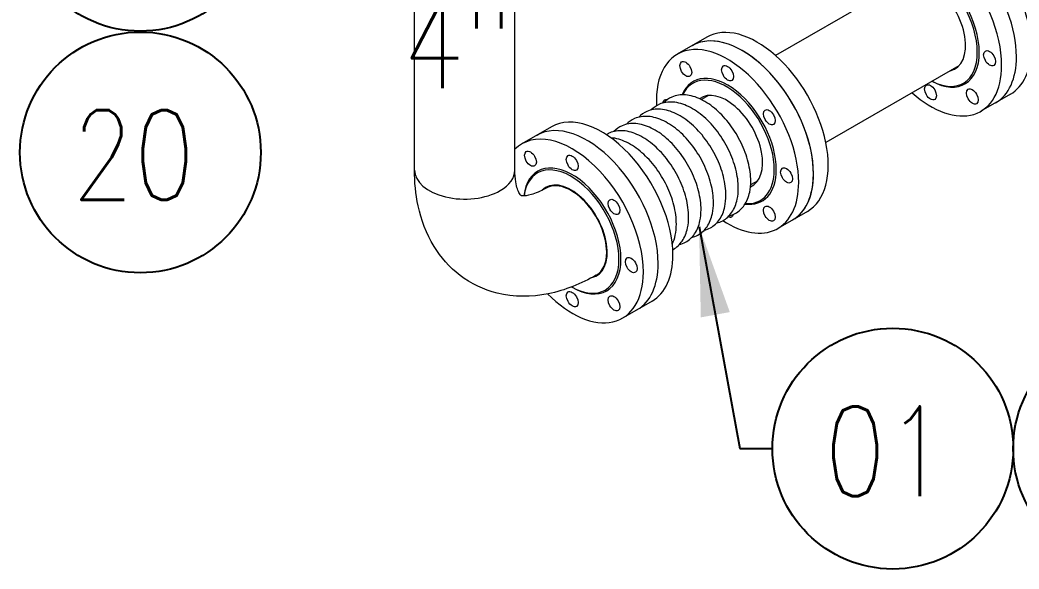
# Model space of a CAD drawing. Header units: millimetres. Extents: x -312439 to 477422, y -331570 to 212570.
# Drawn here: x 349817 to 351210, y 136389 to 137155 of the extents above; entities that cross this region are included whole.
import ezdxf

# ---------------------------------------------------------------- set-up
doc = ezdxf.new("R2010")
doc.units = ezdxf.units.MM
doc.layers.add('ARCONDTEXTO', color=4, linetype='Continuous')
doc.layers.add('TEXTO FORMATO', color=4, linetype='Continuous')
doc.styles.add('ROMAND', font='ROMAND.SHX')
doc.styles.add('ROMANS', font='romans.shx', dxfattribs={"height": 187.5})
doc.dimstyles.new('1-50 (MILIMETRO)', dxfattribs={"dimscale": 0, "dimtxt": 125, "dimasz": 125, "dimexe": 100, "dimexo": 100, "dimgap": 50, "dimtad": 0, "dimdec": 0, "dimzin": 0, "dimdsep": 46, "dimtxsty": 'ROMAND', "dimcen": -390, "dimclrd": 1, "dimclre": 1, "dimclrt": 3, "dimadec": 0, "dimazin": 0, "dimtfac": 1, "dimtdec": 0, "dimtix": 1, "dimtmove": 2, "dimatfit": 2, "dimfxl": 1, "dimtvp": 1, "dimtolj": 1, "dimtzin": 0, "dimarcsym": 0})

msp = doc.modelspace()

# ---------------------------------------------------------------- linework, layer by layer
at = {"color": 5, "linetype": 'Continuous', "lineweight": 0, "extrusion": (4.44089e-16, 0.816497, 0.57735)}
for p, q in [((350366.904, 136945.325), (350366.904, 137392.768)), ((350506.893, 136945.325), (350506.893, 137392.768)), ((351055.869, 137212.06), (350870.254, 137104.895)), ((351125.863, 137090.827), (350940.248, 136983.662)), ((350585.861, 136782.421), (350586.764, 136781.9))]:
    msp.add_line(p, q, dxfattribs=at)
at = {"color": 4, "linetype": 'Continuous', "lineweight": 0, "extrusion": (4.44089e-16, 0.816497, 0.57735)}
for p, q in [((350774.377, 137130.646), (350733.154, 137106.846)), ((351197.533, 137051.1), (351156.31, 137027.3)), ((350776.839, 137049.336), (350766.872, 137043.581)), ((350557.87, 137005.646), (350516.647, 136981.846)), ((350845.424, 136930.542), (350835.458, 136924.788)), ((350914.61, 136887.754), (350873.387, 136863.954)), ((350698.103, 136762.754), (350656.881, 136738.954))]:
    msp.add_line(p, q, dxfattribs=at)
at = {"color": 4, "linetype": 'Continuous', "lineweight": 0}
for centre, major_axis, start_param, end_param in [((351106.805, 137160.646), (70.117, -121.446), 0.78539816, 2.81010391), ((351127.416, 137172.546), (70.117, -121.446), 0.78539816, 2.7909146), ((351086.194, 137148.746), (70.117, -121.446), 0.78539816, 4.18979838), ((351086.194, 137148.746), (48.071, -83.262), 0.78539816, 3.89695165), ((351084.808, 137147.946), (47.091, -81.565), 0.78539816, 3.8745889), ((350844.493, 137009.2), (-70.117, 121.446), 3.14159265, 6.28318531), ((350823.882, 136997.3), (70.117, -121.446), 0.78539816, 3.14159265), ((350823.882, 136997.3), (-70.117, 121.446), 3.14159265, 6.28318531), ((350803.27, 136985.4), (70.117, -121.446), 0.78539816, 3.9923619), ((351086.194, 137148.746), (48.071, -83.262), 5.52782631, 7.06858347), ((351084.808, 137147.946), (47.091, -81.565), 5.55018906, 7.06858347), ((351127.416, 137172.546), (70.117, -121.446), 0, 0.78539816), ((351106.805, 137160.646), (70.117, -121.446), 0, 0.78539816), ((350803.27, 136985.4), (48.071, -83.262), 0.78539816, 3.55968323), ((351086.194, 137148.746), (70.117, -121.446), 5.23497958, 7.06858347), ((350801.885, 136984.6), (47.091, -81.565), 0.78539816, 3.52200324), ((350801.885, 136984.6), (35.518, -61.518), 6.2237155, 9.48424777), ((350720.998, 137032.9), (5.818, -10.076), 2.60384907, 3.80810869), ((350607.375, 136872.3), (70.117, -121.446), 0.78539816, 3.14159265), ((350627.987, 136884.2), (70.117, -121.446), 0.78539816, 3.14159265), ((350586.764, 136860.4), (70.117, -121.446), 0.78539816, 3.29268293), ((350586.764, 136860.4), (48.071, -83.262), 0.78539816, 3.79884436), ((350585.378, 136859.6), (47.091, -81.565), 0.78539816, 3.77336116), ((350803.27, 136985.4), (48.071, -83.262), 5.86509473, 7.06858347), ((350801.885, 136984.6), (47.091, -81.565), 5.90277472, 7.06858347), ((350823.882, 136997.3), (70.117, -121.446), 0, 0.78539816), ((350803.27, 136985.4), (70.117, -121.446), 5.43241606, 7.06858347), ((350803.27, 136890.4), (-5.818, 10.076), 3.14159265, 3.67933624), ((350803.27, 136890.4), (-5.818, 10.076), 2.47507662, 3.14159265), ((350585.378, 136859.6), (47.091, -81.565), 5.50507044, 7.06858347), ((350586.764, 136860.4), (48.071, -83.262), 5.49778714, 7.06858347), ((350607.375, 136872.3), (70.117, -121.446), 0, 0.78539816), ((350627.987, 136884.2), (70.117, -121.446), 0, 0.78539816), ((350586.764, 136860.4), (70.117, -121.446), 5.14508937, 7.06858347)]:
    msp.add_ellipse(centre, major_axis=major_axis, ratio=0.57735027, start_param=start_param, end_param=end_param, dxfattribs=at)
at = {"color": 5, "linetype": 'Continuous', "lineweight": 0}
for centre, major_axis, start_param, end_param in [((351084.808, 137147.946), (35.518, -61.518), 6.11177289, 9.59619038), ((350436.898, 136945.325), (69.994, 0), 3.14159265, 5.49778714), ((350436.898, 136945.325), (69.994, 0), 5.49778714, 6.28318531), ((350585.378, 136859.6), (35.518, -61.518), 6.10360239, 9.5816852), ((350585.378, 136859.6), (34.997, -60.617), 0.78539816, 3.14159265), ((350607.375, 136872.3), (35.518, -61.518), 3.4564323, 3.48123897), ((350607.375, 136872.3), (34.293, -59.397), 3.40881303, 3.43412722), ((350607.375, 136872.3), (30.619, -53.033), 3.26055564, 3.28804618), ((350585.378, 136859.6), (34.997, -60.617), 0, 0.78539816), ((350607.375, 136872.3), (30.619, -53.033), 6.13673178, 6.16422232), ((350607.375, 136872.3), (35.518, -61.518), 5.94353899, 5.96834566), ((350607.375, 136872.3), (34.293, -59.397), 5.99065074, 6.01596493)]:
    msp.add_ellipse(centre, major_axis=major_axis, ratio=0.57735027, start_param=start_param, end_param=end_param, dxfattribs=at)
at = {"color": 4, "linetype": 'Continuous', "lineweight": 0}
for centre, major_axis in [((351168.466, 137101.246), (-5.818, 10.076)), ((350745.095, 137086.163), (5.818, -10.076)), ((350803.27, 137080.4), (5.818, -10.076)), ((351086.194, 137053.746), (-5.818, 10.076)), ((351144.369, 137047.983), (-5.818, 10.076)), ((350861.446, 137018.988), (-5.818, 10.076)), ((350528.589, 136961.163), (5.818, -10.076)), ((350586.764, 136955.4), (5.818, -10.076)), ((350885.543, 136937.9), (-5.818, 10.076)), ((350644.939, 136893.988), (-5.818, 10.076)), ((350861.446, 136884.637), (-5.818, 10.076)), ((350669.036, 136812.9), (-5.818, 10.076)), ((350586.764, 136765.4), (-5.818, 10.076)), ((350644.939, 136759.637), (-5.818, 10.076))]:
    msp.add_ellipse(centre, major_axis=major_axis, ratio=0.57735027, dxfattribs=at)
for points, knots in [([(350835.621, 136930.035), (350835.621, 136938.404), (350834.416, 136947.324), (350829.82, 136965.414), (350826.433, 136974.58), (350817.856, 136992.26), (350812.675, 137000.773), (350801.008, 137016.351), (350794.524, 137023.413), (350780.818, 137035.4), (350773.595, 137040.315), (350759.043, 137047.392), (350751.706, 137049.562), (350737.909, 137050.621), (350731.408, 137049.651), (350721.364, 137045.238), (350717.514, 137042.524), (350714.261, 137039.123)], [0, 0, 0, 0, 0.33115718, 0.33115718, 0.66127893, 0.66127893, 0.98996292, 0.98996292, 1.3188617, 1.3188617, 1.6494604, 1.6494604, 1.97984251, 1.97984251, 2.29269857, 2.29269857, 2.52313384, 2.52313384, 2.52313384, 2.52313384]), ([(350818.3, 136920.035), (350818.3, 136928.404), (350817.096, 136937.324), (350812.499, 136955.414), (350809.113, 136964.58), (350800.536, 136982.26), (350795.354, 136990.773), (350783.687, 137006.351), (350777.204, 137013.413), (350763.497, 137025.4), (350756.274, 137030.315), (350741.722, 137037.392), (350734.385, 137039.562), (350720.588, 137040.621), (350714.087, 137039.651), (350704.043, 137035.238), (350700.193, 137032.524), (350696.94, 137029.123)], [0, 0, 0, 0, 0.33115718, 0.33115718, 0.66127893, 0.66127893, 0.98996292, 0.98996292, 1.3188617, 1.3188617, 1.6494604, 1.6494604, 1.97984251, 1.97984251, 2.29269857, 2.29269857, 2.52313384, 2.52313384, 2.52313384, 2.52313384]), ([(350800.98, 136910.035), (350800.98, 136918.404), (350799.775, 136927.324), (350795.179, 136945.414), (350791.792, 136954.58), (350783.215, 136972.26), (350778.034, 136980.773), (350766.367, 136996.351), (350759.883, 137003.413), (350746.177, 137015.4), (350738.953, 137020.315), (350724.402, 137027.392), (350717.065, 137029.562), (350703.268, 137030.621), (350696.767, 137029.651), (350686.723, 137025.238), (350682.873, 137022.524), (350679.62, 137019.123)], [0, 0, 0, 0, 0.33115718, 0.33115718, 0.66127893, 0.66127893, 0.98996292, 0.98996292, 1.3188617, 1.3188617, 1.6494604, 1.6494604, 1.97984251, 1.97984251, 2.29269857, 2.29269857, 2.52313384, 2.52313384, 2.52313384, 2.52313384]), ([(350766.339, 136890.035), (350766.339, 136898.404), (350765.134, 136907.324), (350760.538, 136925.414), (350757.151, 136934.58), (350748.574, 136952.26), (350743.393, 136960.773), (350731.726, 136976.351), (350725.242, 136983.413), (350711.536, 136995.4), (350704.312, 137000.315), (350689.761, 137007.392), (350682.424, 137009.562), (350668.627, 137010.621), (350662.126, 137009.651), (350652.082, 137005.238), (350648.232, 137002.524), (350644.979, 136999.123)], [0, 0, 0, 0, 0.33115718, 0.33115718, 0.66127893, 0.66127893, 0.98996292, 0.98996292, 1.3188617, 1.3188617, 1.6494604, 1.6494604, 1.97984251, 1.97984251, 2.29269857, 2.29269857, 2.52313384, 2.52313384, 2.52313384, 2.52313384]), ([(350783.659, 136900.035), (350783.659, 136908.404), (350782.455, 136917.324), (350777.858, 136935.414), (350774.472, 136944.58), (350765.895, 136962.26), (350760.713, 136970.773), (350749.046, 136986.351), (350742.563, 136993.413), (350728.856, 137005.4), (350721.633, 137010.315), (350707.081, 137017.392), (350699.744, 137019.562), (350685.947, 137020.621), (350679.446, 137019.651), (350669.402, 137015.238), (350665.552, 137012.524), (350662.299, 137009.123)], [0, 0, 0, 0, 0.33115718, 0.33115718, 0.66127893, 0.66127893, 0.98996292, 0.98996292, 1.3188617, 1.3188617, 1.6494604, 1.6494604, 1.97984251, 1.97984251, 2.29269857, 2.29269857, 2.52313384, 2.52313384, 2.52313384, 2.52313384]), ([(350749.018, 136880.035), (350749.018, 136888.404), (350747.814, 136897.324), (350743.217, 136915.414), (350739.831, 136924.58), (350731.254, 136942.26), (350726.072, 136950.773), (350714.405, 136966.351), (350707.922, 136973.413), (350694.215, 136985.4), (350686.992, 136990.315), (350672.44, 136997.392), (350665.103, 136999.562), (350651.306, 137000.621), (350644.805, 136999.651), (350637.45, 136996.42), (350635.933, 136995.616), (350634.482, 136994.704)], [0, 0, 0, 0, 0.33115718, 0.33115718, 0.66127893, 0.66127893, 0.98996292, 0.98996292, 1.3188617, 1.3188617, 1.6494604, 1.6494604, 1.97984251, 1.97984251, 2.29269857, 2.29269857, 2.37770372, 2.37770372, 2.37770372, 2.37770372]), ([(350731.947, 136870.095), (350731.947, 136878.483), (350730.739, 136887.422), (350726.131, 136905.547), (350722.736, 136914.728), (350714.14, 136932.435), (350708.948, 136940.959), (350697.257, 136956.556), (350690.76, 136963.626), (350677.023, 136975.624), (350669.783, 136980.543), (350655.235, 136987.599), (350647.92, 136989.76), (350640.847, 136990.308)], [0, 0, 0, 0, 0.33140217, 0.33140217, 0.66175647, 0.66175647, 0.99064223, 0.99064223, 1.31975085, 1.31975085, 1.65059858, 1.65059858, 1.97928436, 1.97928436, 1.97928436, 1.97928436]), ([(350805.291, 136881.454), (350808.342, 136882.199), (350811.262, 136883.323), (350818.999, 136887.558), (350823.303, 136891.55), (350830.195, 136901.642), (350832.678, 136907.839), (350835.125, 136919.508), (350835.621, 136924.659), (350835.621, 136930.035)], [5.330847791, 5.330847791, 5.330847791, 5.330847791, 5.484613654, 5.484613654, 5.768478993, 5.768478993, 6.070418601, 6.070418601, 6.283185307, 6.283185307, 6.283185307, 6.283185307]), ([(350787.971, 136871.454), (350791.021, 136872.199), (350793.941, 136873.323), (350801.679, 136877.558), (350805.983, 136881.55), (350812.874, 136891.642), (350815.357, 136897.839), (350817.805, 136909.508), (350818.3, 136914.659), (350818.3, 136920.035)], [5.330847791, 5.330847791, 5.330847791, 5.330847791, 5.484613654, 5.484613654, 5.768478993, 5.768478993, 6.070418601, 6.070418601, 6.283185307, 6.283185307, 6.283185307, 6.283185307]), ([(350753.33, 136851.454), (350756.38, 136852.199), (350759.3, 136853.323), (350767.038, 136857.558), (350771.342, 136861.55), (350778.233, 136871.642), (350780.716, 136877.839), (350783.164, 136889.508), (350783.659, 136894.659), (350783.659, 136900.035)], [5.330847791, 5.330847791, 5.330847791, 5.330847791, 5.484613654, 5.484613654, 5.768478993, 5.768478993, 6.070418601, 6.070418601, 6.283185307, 6.283185307, 6.283185307, 6.283185307]), ([(350770.65, 136861.454), (350773.701, 136862.199), (350776.621, 136863.323), (350784.358, 136867.558), (350788.662, 136871.55), (350795.554, 136881.642), (350798.037, 136887.839), (350800.484, 136899.508), (350800.98, 136904.659), (350800.98, 136910.035)], [5.330847791, 5.330847791, 5.330847791, 5.330847791, 5.484613654, 5.484613654, 5.768478993, 5.768478993, 6.070418601, 6.070418601, 6.283185307, 6.283185307, 6.283185307, 6.283185307]), ([(350736.009, 136841.454), (350739.06, 136842.199), (350741.98, 136843.323), (350749.717, 136847.558), (350754.021, 136851.55), (350760.913, 136861.642), (350763.396, 136867.839), (350765.843, 136879.508), (350766.339, 136884.659), (350766.339, 136890.035)], [5.330847791, 5.330847791, 5.330847791, 5.330847791, 5.484613654, 5.484613654, 5.768478993, 5.768478993, 6.070418601, 6.070418601, 6.283185307, 6.283185307, 6.283185307, 6.283185307]), ([(350726.309, 136842.283), (350728.129, 136846.087), (350729.499, 136850.253), (350731.449, 136859.533), (350731.947, 136864.701), (350731.947, 136870.095)], [5.87469727, 5.87469727, 5.87469727, 5.87469727, 6.070099697, 6.070099697, 6.283185307, 6.283185307, 6.283185307, 6.283185307]), ([(350726.934, 136834.572), (350727.082, 136834.651), (350727.23, 136834.731), (350732.397, 136837.558), (350736.701, 136841.55), (350743.592, 136851.642), (350746.075, 136857.839), (350748.523, 136869.508), (350749.018, 136874.659), (350749.018, 136880.035)], [5.476277919, 5.476277919, 5.476277919, 5.476277919, 5.484613654, 5.484613654, 5.768478993, 5.768478993, 6.070418601, 6.070418601, 6.283185307, 6.283185307, 6.283185307, 6.283185307])]:
    msp.add_open_spline(points, degree=3, knots=knots, dxfattribs=at)
at = {"color": 5, "linetype": 'Continuous', "lineweight": 0}
for points, knots in [([(350620.375, 136798.983), (350599.329, 136786.832), (350576.965, 136777.666), (350530.286, 136768.229), (350505.798, 136767.893), (350463.544, 136778.433), (350445.705, 136786.899), (350415.778, 136809.729), (350403.567, 136823.692), (350383.368, 136856.568), (350376.226, 136875.84), (350368.475, 136911.859), (350366.904, 136928.498), (350366.904, 136945.325)], [1.57079633, 1.57079633, 1.57079633, 1.57079633, 1.88495559, 1.88495559, 2.1921911, 2.1921911, 2.43041341, 2.43041341, 2.65917144, 2.65917144, 2.92406257, 2.92406257, 3.14159265, 3.14159265, 3.14159265, 3.14159265]), ([(350550.381, 136920.217), (350542.475, 136915.652), (350535.374, 136912.726), (350524.315, 136909.563), (350520.385, 136909.284), (350515.353, 136909.486), (350515.392, 136909.812), (350515.376, 136909.822), (350514.762, 136909.899), (350511.497, 136915.707), (350509.35, 136921.061), (350507.342, 136933.725), (350506.893, 136939.186), (350506.893, 136945.325)], [1.57079633, 1.57079633, 1.57079633, 1.57079633, 1.81792283, 1.81792283, 2.06181007, 2.06181007, 2.37173543, 2.37173543, 2.68589469, 2.68589469, 2.97542219, 2.97542219, 3.14159265, 3.14159265, 3.14159265, 3.14159265])]:
    msp.add_open_spline(points, degree=3, knots=knots, dxfattribs=at)
at = {"layer": 'TEXTO FORMATO', "color": 1}
for centre in [(349984.874, 137306.884), (349984.874, 136969.949), (351033.62, 136557.036), (351369.29, 136557.036)]:
    msp.add_circle(centre, 167.835, dxfattribs=at)

# ---------------------------------------------------------------- texts
at = {"layer": 'ARCONDTEXTO', "linetype": 'Continuous', "lineweight": -3, "style": 'ROMANS', "width": 0.8}
msp.add_text('4"', height=125, dxfattribs=at).set_placement((350350.459, 137059.477))
at = {"layer": 'ARCONDTEXTO', "color": 3, "linetype": 'Continuous', "lineweight": -3, "style": 'ROMANS', "width": 0.8}
for s, p in [('20', (349889.555, 136903.884)), ('01', (350938.301, 136490.97))]:
    msp.add_text(s, height=125, dxfattribs=at).set_placement(p)

# ---------------------------------------------------------------- leaders
at = {"layer": 'TEXTO FORMATO'}
msp.add_leader([(350763.62, 136866.614), (350820.451, 136557.036), (350865.785, 136557.036)], dimstyle='1-50 (MILIMETRO)', override={"dimscale": 1}, dxfattribs=at)

doc.saveas('drawing.dxf')
